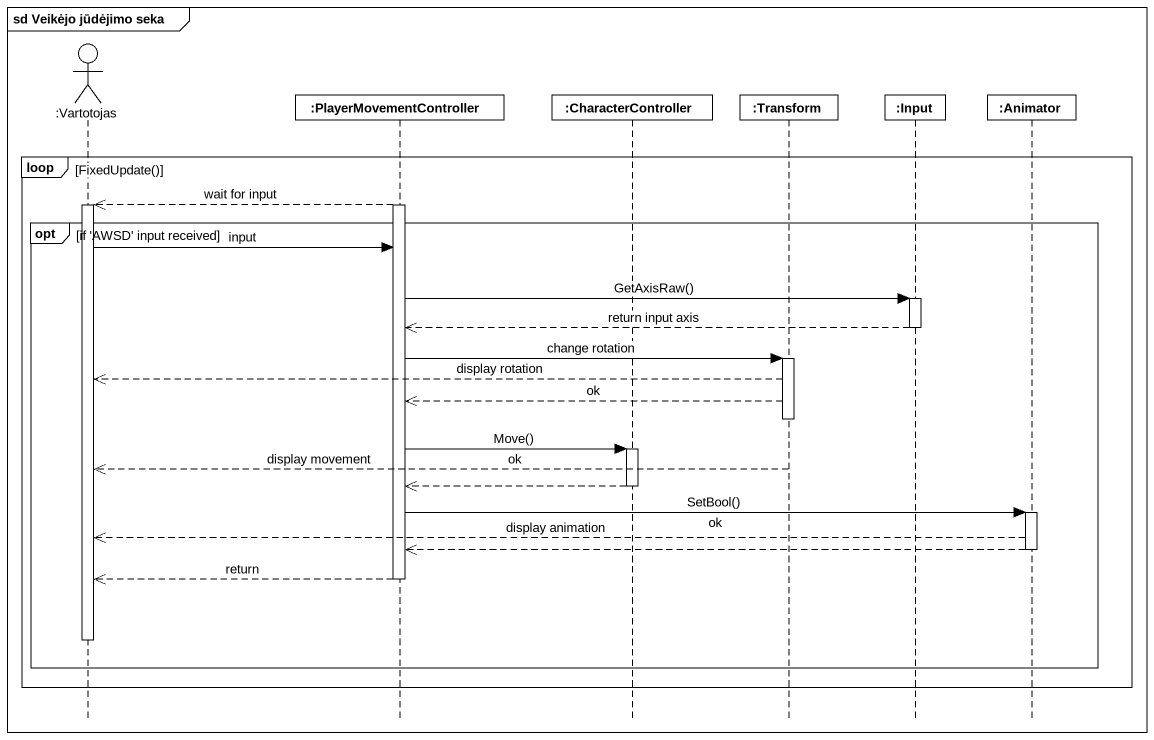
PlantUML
@startuml
mainframe sd Veikėjo jūdėjimo seka
hide footbox
actor ":Vartotojas" as Vartotojas
participant ":PlayerMovementController" as PlayerMovementController
participant ":CharacterController" as CharacterController
participant ":Transform" as Transform
participant ":Input" as Input
participant ":Animator" as Animator

loop FixedUpdate()
  activate PlayerMovementController
  PlayerMovementController -->> Vartotojas : wait for input
  activate Vartotojas
  opt if 'AWSD' input received
    Vartotojas -> PlayerMovementController : input
    PlayerMovementController -> Input : GetAxisRaw()
    activate Input
    Input -->> PlayerMovementController : return input axis
    deactivate Input
    PlayerMovementController -> Transform : change rotation
    activate Transform
    Transform -->> Vartotojas : display rotation
    Transform -->> PlayerMovementController : ok
    deactivate Transform
    PlayerMovementController -> CharacterController : Move()
    activate CharacterController
    Transform -->> Vartotojas : display movement
    CharacterController -->> PlayerMovementController : ok
    deactivate CharacterController
    PlayerMovementController -> Animator : SetBool()
    activate Animator
    Animator -->> Vartotojas : display animation
    Animator -->> PlayerMovementController : ok
    deactivate Animator
    PlayerMovementController -->> Vartotojas : return
    deactivate PlayerMovementController
    deactivate Vartotojas
  end
end
@enduml
